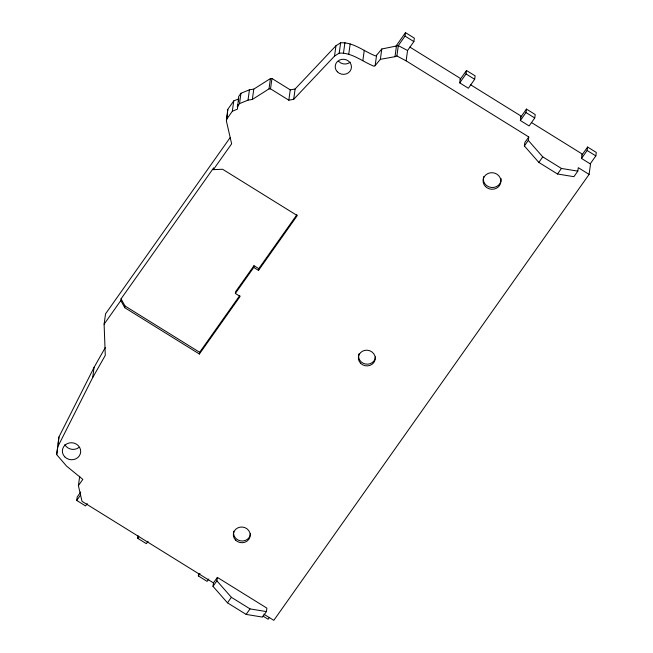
<?xml version="1.0" encoding="UTF-8"?>
<svg xmlns="http://www.w3.org/2000/svg" width="653" height="653" viewBox="0 0 653 653"><rect width="100%" height="100%" fill="white"/><g stroke="black" fill="none" stroke-linecap="round" stroke-linejoin="round"><path stroke-width="0.98" d="M213.474 582.909L217.367 577.399L266.897 608.139L266.416 611.583L262.522 617.093L246.132 614.408L227.473 602.825L212.992 586.353L213.474 582.909L82.009 501.324L78.401 485.628L82.809 479.408L66.59 466.128L56.689 454.61L58.933 436.996L94.114 367.288L105.264 347.616M58.125 444.277L58.933 436.996M56.689 454.61L57.733 447.101M57.505 447.329L92.677 377.622L94.114 367.288M78.401 485.628L79.707 476.233M87.241 503.577L85.567 505.944L76.711 500.451L77.193 497.006L80.719 492.019M92.677 377.622L105.288 355.379L104.105 324.19L105.541 313.856L230.125 137.644M104.105 324.19L120.821 300.543L121.058 298.821L213.621 167.911L213.376 169.633L222.624 169.266L297.27 215.588L258.523 270.391L253.756 267.436L253.993 265.714L258.759 268.669L258.523 270.391M253.993 265.714L235.594 291.728L235.358 293.45L240.124 296.413L199.394 354.024L124.756 307.702L124.992 305.979L121.058 298.821M148.035 541.304L146.362 543.671L137.71 538.301L138.069 535.721M213.376 169.633L231.627 143.823L226.411 121.066L227.742 109.418L233.758 100.905L238.835 98.832M226.411 121.066L227.579 112.61M226.313 119.752L232.329 111.247L233.758 100.905M199.394 354.024L199.638 352.302L239.782 295.515M232.329 111.247L237.398 109.165L238.663 96.522L240.957 93.273L249.446 89.796L253.772 89.126L270.44 78.556L271.95 78.491L290.259 89.853L295.123 88.979L335.96 45.751L340.646 42.788C353.2 42.029 363.786 51.228 374.977 55.701A1.192 1.102 7.9 0 0 376.577 55.26L381.793 48.983L398.322 45.628L407.562 50.51L406.125 60.851L528.767 136.959L528.285 140.403L524.367 145.954L538.839 162.417L557.507 174L573.897 176.685L577.815 171.135L578.297 167.69L589.096 174.392L273.803 620.35L263.836 614.163M237.79 106.349L238.051 104.464M238.443 101.648L238.704 99.77M237.227 106.863L239.529 103.607L240.957 93.273M239.529 103.607L248.009 100.129L249.446 89.796M248.009 100.129L252.344 99.46L253.772 89.126M208.789 579.007L207.115 581.374L198.357 575.938L198.716 573.35M252.344 99.46L269.003 88.89L270.44 78.556M381.793 48.983L380.356 59.317L375.14 65.594A1.192 1.102 7.9 0 1 373.54 66.035C362.358 61.562 351.763 52.362 339.209 53.122L334.532 56.093L293.687 99.313L288.822 100.187L270.513 88.824L271.95 78.491M212.992 586.353L216.886 580.844L217.367 577.399M288.822 100.187L290.259 89.853M293.687 99.313L295.123 88.979M334.532 56.093L335.96 45.751M339.209 53.122L340.646 42.788M343.502 52.926L344.939 42.592M348.735 54.305L350.171 43.963M362.839 60.647L364.268 50.314M375.14 65.594L376.577 55.26M380.356 59.317L394.983 56.697L396.42 46.355M394.983 56.697L396.885 55.962L398.322 45.628M398.265 45.645L405.015 36.095L405.497 32.65L414.353 38.143L413.871 41.588L407.562 50.518M460.177 79.429L466.487 70.5L475.147 75.87L474.666 79.315L468.356 88.245L459.704 82.874L460.324 78.393L409.888 47.098M459.704 82.874L466.013 73.944L466.487 70.5M520.825 117.058L526.457 109.1L535.215 114.536L534.742 117.981L529.11 125.947L520.351 120.503L520.972 116.03L470.715 84.841M520.351 120.503L525.975 112.545L526.457 109.1M524.367 145.954L524.841 142.509L528.767 136.959M589.096 174.392L590.532 164.058L581.496 158.45L582.117 153.969L531.452 122.527M581.496 158.45L587.12 150.492L587.602 147.047L596.311 152.451L595.838 155.896L590.206 163.854M395.587 46.665L405.497 32.65M76.711 500.451L80.629 494.909M235.358 293.45L253.756 267.436M258.759 268.669L296.919 214.698M137.71 538.301L138.828 536.725M198.357 575.938L200.03 573.571M227.473 602.825L231.366 597.315L216.886 580.844M538.839 162.417L542.765 156.867L528.285 140.403M246.132 614.408L250.034 608.898L266.416 611.583M557.507 174L561.433 168.45L577.815 171.135M581.97 155.006L587.602 147.047M269.24 617.656L268.122 619.232L262.955 616.024M269.003 88.89L270.513 88.824M396.885 55.962L406.125 60.851M405.015 36.095L413.871 41.588M466.013 73.944L474.666 79.315M525.975 112.545L534.742 117.981M587.12 150.492L595.838 155.896M542.765 156.867L561.433 168.45M124.992 305.979L199.638 352.302M231.366 597.315L250.034 608.898M120.821 300.543L124.756 307.702M227.742 109.418L227.84 110.732M79.103 447.338A9.175 8.497 7.9 0 1 64.802 444.62M350.204 62.182A8.138 7.542 7.9 0 1 338.719 61.415M501.063 178.416A8.922 8.26 7.9 0 1 491.382 187.484A8.922 8.26 7.9 0 1 483.742 176.555M375.483 356.889A8.473 7.844 7.9 0 1 365.509 364.023A8.473 7.844 7.9 0 1 358.987 353.755M250.458 533.721A8.473 7.844 7.9 0 1 240.851 540.913A8.473 7.844 7.9 0 1 233.774 531.24M360.521 363.19A8.473 7.844 7.9 0 0 374.846 360.619A8.473 7.844 7.9 0 0 365.027 350.334A8.473 7.844 7.9 0 0 360.521 363.19M235.496 540.023A8.473 7.844 7.9 0 0 249.821 537.46A8.473 7.844 7.9 0 0 240.002 527.167A8.473 7.844 7.9 0 0 235.496 540.023M64.72 456.806A9.175 8.497 7.9 0 0 80.246 454.031A9.175 8.497 7.9 0 0 69.61 442.881A9.175 8.497 7.9 0 0 64.72 456.806M337.291 71.748A8.138 7.542 7.9 0 0 351.061 69.275A8.138 7.542 7.9 0 0 341.625 59.39A8.138 7.542 7.9 0 0 337.291 71.748M485.367 186.399A8.922 8.26 7.9 0 0 500.467 183.697A8.922 8.26 7.9 0 0 490.117 172.857A8.922 8.26 7.9 0 0 485.367 186.399"/></g></svg>
